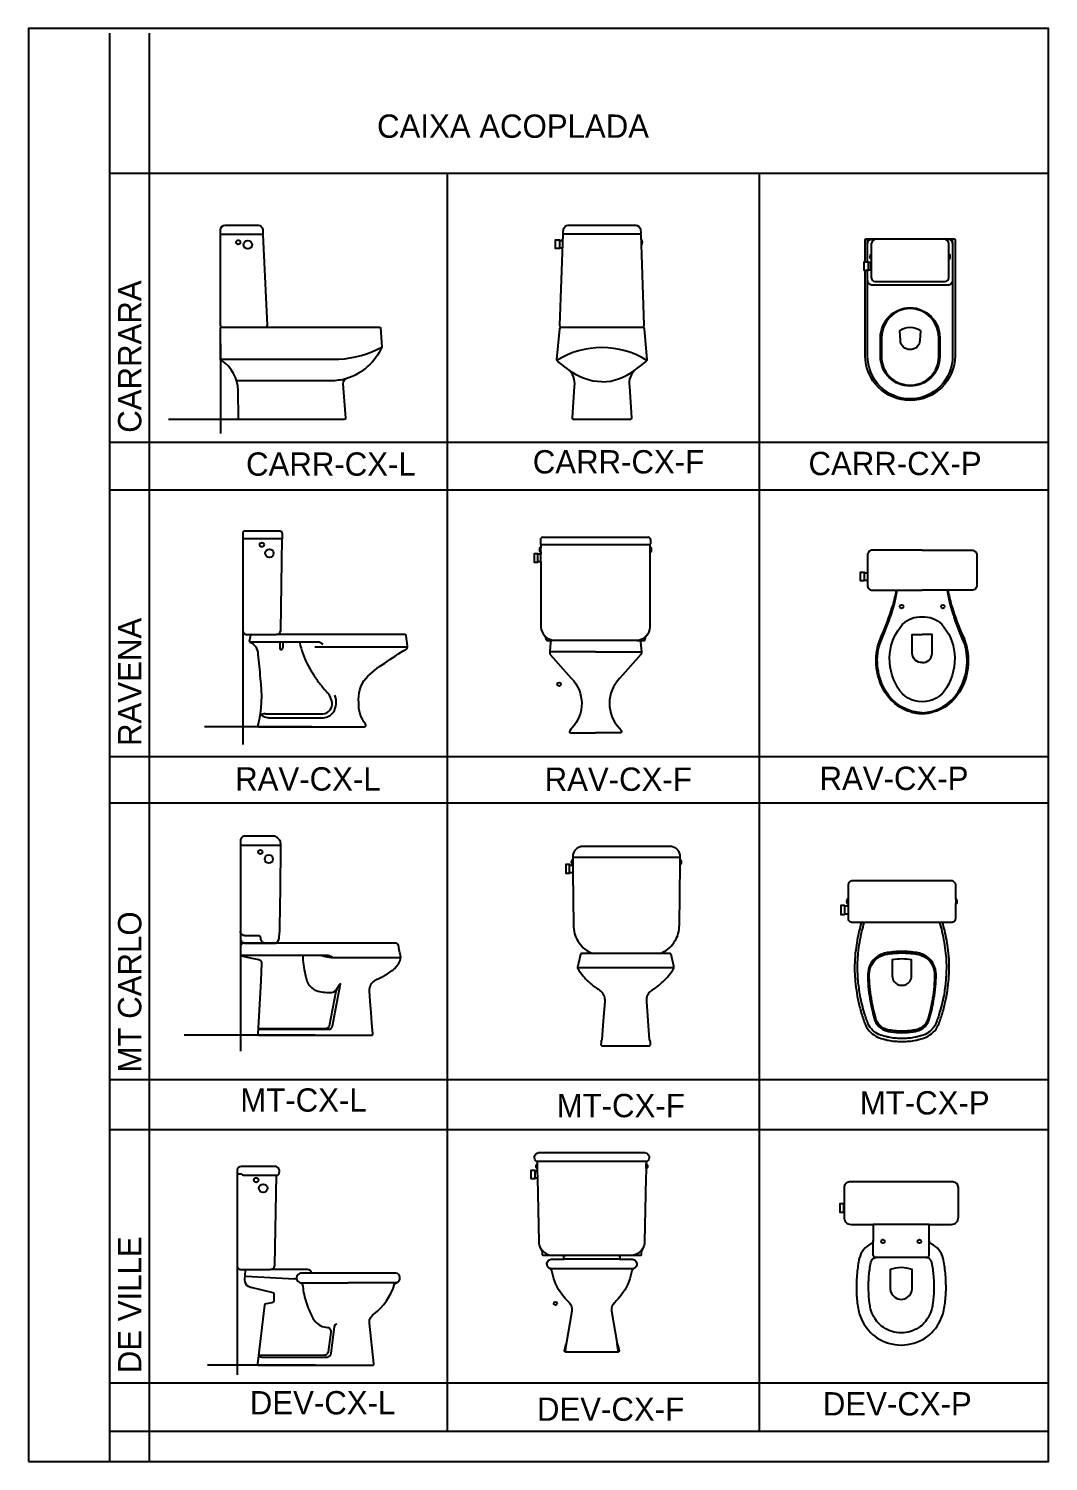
# Model space of a CAD drawing. Extents: x -874 to -854.4, y 505.8 to 511.8.
# Drawn here: x -863.13 to -858.93, y 505.88 to 511.78 of the extents above; entities that cross this region are included whole.
import ezdxf

# ---------------------------------------------------------------- set-up
doc = ezdxf.new("R2010")
doc.units = 0
doc.header["$LTSCALE"] = 50
doc.header["$MEASUREMENT"] = 0
doc.linetypes.add('HIDDEN', pattern=[0.375, 0.25, -0.125])
doc.layers.get('0').update_dxf_attribs({"linetype": 'CONTINUOUS'})
for name, color, linetype in [('A-PECAS', 2, 'CONTINUOUS'), ('ESC1-50', 1, 'CONTINUOUS'), ('FOLHA', 3, 'CONTINUOUS')]:
    doc.layers.add(name, color=color, linetype=linetype)

# ---------------------------------------------------------------- blocks, each defined once
blk = doc.blocks.new('CP-313-S')
at = {"layer": 'A-PECAS'}
for points in [[(-0.2355, -0.137), (-0.2355, -0.16, 0.415363), (-0.2075, -0.19), (-0.115, -0.19), (-0.115, -0.2565, -0.230445), (-0.124, -0.27, 0.23338), (-0.1725, -0.33, 0.01224), (-0.178, -0.36, 0.012146), (-0.182, -0.39, 0.027041), (-0.1845, -0.46, 0.02486), (-0.18, -0.52, 0.024258), (-0.1745, -0.55, 0.054364), (-0.159, -0.59, 0.124881), (-0.1, -0.6565, 0.148509), (0, -0.6865, 0.148509), (0.1, -0.6565, 0.124881), (0.159, -0.59, 0.054364), (0.1745, -0.55, 0.024258), (0.18, -0.52, 0.02486), (0.1845, -0.46, 0.027041), (0.182, -0.39, 0.012146), (0.178, -0.36, 0.01224), (0.1725, -0.33, 0.23338), (0.124, -0.27, -0.230445), (0.115, -0.2565), (0.115, -0.19), (0.2075, -0.19, 0.415363), (0.2355, -0.16), (0.2355, -0.0378, 0.416486), (0.2123, -0.015), (0, -0.015), (-0.2123, -0.015, 0.416486), (-0.2355, -0.0378), (-0.2355, -0.107), (-0.237, -0.107), (-0.237, -0.105), (-0.253, -0.105), (-0.253, -0.14), (-0.237, -0.14), (-0.237, -0.137)], [(0.026, -0.49, 0.226513), (0.0455, -0.455), (0.0455, -0.376, 0.186813), (-0.0455, -0.376), (-0.0455, -0.455, 0.226513), (-0.026, -0.49, 0.326923)]]:
    blk.add_lwpolyline(points, format="xyb", close=True, dxfattribs=at)
blk.add_lwpolyline([(0.1026, -0.3255, -0.294455), (0.123, -0.34, -0.039934), (0.1286, -0.3678, -0.011944), (0.1322, -0.3949, -0.026776), (0.1345, -0.4589, -0.024689), (0.1304, -0.5136, -0.023307), (0.126, -0.5378, -0.058725), (0.113, -0.5699, -0.118027), (0.0721, -0.615, -0.148338), (0, -0.6365, -0.148338), (-0.0721, -0.615, -0.118027), (-0.113, -0.5699, -0.058725), (-0.126, -0.5378, -0.023307), (-0.1304, -0.5136, -0.024689), (-0.1345, -0.4589, -0.026776), (-0.1322, -0.3949, -0.011944), (-0.1286, -0.3678, -0.039934), (-0.123, -0.34, -0.294455), (-0.1026, -0.3255)], format="xyb", dxfattribs=at)
blk.add_lwpolyline([(0.1054, -0.3254), (0.1035, -0.3255), (0, -0.3255), (-0.1035, -0.3255), (-0.1054, -0.3254)], dxfattribs=at)
at = {"layer": 'ESC1-50', "linetype": 'HIDDEN'}
for p, q in [((0, -0.19), (-0.115, -0.19)), ((0.115, -0.19), (0, -0.19))]:
    blk.add_line(p, q, dxfattribs=at)
at = {"layer": 'ESC1-50'}
for points in [[(-0.237, -0.137), (-0.237, -0.107)], [(-0.115, -0.318), (-0.115, -0.2565)], [(0.115, -0.318), (0.115, -0.2565)]]:
    blk.add_lwpolyline(points, dxfattribs=at)
blk.add_lwpolyline([(-0.2355, -0.107), (-0.2355, -0.137, 0.415363)], format="xyb", dxfattribs=at)
for centre in [(-0.075, -0.26), (0.075, -0.26)]:
    blk.add_circle(centre, 0.0075, dxfattribs=at)
for centre, start, end in [((-0.1066, -0.3171), 186.19103, 278.25366), ((0.1066, -0.3171), 261.74634, 353.80897)]:
    blk.add_arc(centre, 0.00842, start, end, dxfattribs=at)
blk = doc.blocks.new('CP-313-F')
at = {"layer": 'A-PECAS'}
blk.add_lwpolyline([(0.2037, 0.411), (0.2031, 0.4079, 0.07195), (0.2028, 0.4018), (0.2027, 0.3999, -0.060231), (0.2025, 0.3992, -0.299939), (0.1993, 0.3975), (0.164, 0.3975), (0.1095, 0.3975, -0.395127), (0.115, 0.392), (0.115, 0.382), (0.168, 0.382, -0.747949), (0.173, 0.3435, 0.210124), (0.1645, 0.334, -0.044507), (0.1525, 0.29, -0.104017), (0.1, 0.2105, 0.077767), (0.084, 0.19, 0.164911), (0.081, 0.17), (0.1042, 0.034, -0.239414), (0.1075, 0.03), (0.112, 0.005, -0.413755), (0.1079, 0), (0.1041, 0), (0, 0), (-0.1041, 0), (-0.1079, 0, -0.413755), (-0.112, 0.005), (-0.1075, 0.03, -0.239414), (-0.1042, 0.034), (-0.081, 0.17, 0.164911), (-0.084, 0.19, 0.077767), (-0.1, 0.2105, -0.104017), (-0.1525, 0.29, -0.044507), (-0.1645, 0.334, 0.210124), (-0.173, 0.3435, -0.747949), (-0.168, 0.382), (-0.115, 0.382), (-0.115, 0.392, -0.395127), (-0.1095, 0.3975), (-0.164, 0.3975), (-0.1993, 0.3975, -0.299939), (-0.2025, 0.3992, -0.060231), (-0.2027, 0.3999), (-0.2028, 0.4018, 0.07195), (-0.2031, 0.4079), (-0.2037, 0.411, 0.048147), (-0.205, 0.4154), (-0.2059, 0.4184, 0.047182), (-0.2081, 0.4238), (-0.2084, 0.4244, -0.000107), (-0.2084, 0.4244, -0.00761), (-0.2095, 0.426, -0.134719), (-0.2175, 0.4545), (-0.2226, 0.7155), (-0.2355, 0.7155), (-0.2355, 0.7135), (-0.2505, 0.7135), (-0.2505, 0.7485), (-0.2355, 0.7485), (-0.2355, 0.7465), (-0.2233, 0.7465), (-0.2234, 0.756), (-0.2265, 0.756, -0.31342), (-0.2269, 0.774), (-0.2238, 0.774), (-0.224, 0.7845), (-0.2272, 0.7845, -0.194647), (-0.2285, 0.7849, -0.613323), (-0.2205, 0.8209, -0.06591), (-0.2195, 0.821), (0, 0.821), (0.2195, 0.821, -0.06591), (0.2205, 0.8209, -0.613323), (0.2285, 0.7849, -0.194647), (0.2272, 0.7845), (0.224, 0.7845), (0.2238, 0.774), (0.2269, 0.774, -0.31342), (0.2265, 0.756), (0.2234, 0.756), (0.2233, 0.7465), (0.2226, 0.7155), (0.2175, 0.4545, -0.134719), (0.2095, 0.426, -0.00761), (0.2084, 0.4244, -0.000107), (0.2084, 0.4244), (0.2081, 0.4238, 0.047182), (0.2059, 0.4184), (0.205, 0.4154, 0.048147)], format="xyb", close=True, dxfattribs=at)
at = {"layer": 'ESC1-50'}
for points in [[(-0.2269, 0.774), (-0.2265, 0.756)], [(0.224, 0.7845), (0, 0.7845), (-0.224, 0.7845)], [(-0.2234, 0.756), (-0.2238, 0.774)], [(0.2234, 0.756), (0.2238, 0.774)], [(0.2269, 0.774), (0.2265, 0.756)], [(-0.2355, 0.7465), (-0.2355, 0.7155)], [(-0.2226, 0.7155), (-0.2233, 0.7465)], [(0.115, 0.382), (0, 0.382), (-0.115, 0.382)], [(0.1095, 0.3975), (0, 0.3975), (-0.1095, 0.3975)]]:
    blk.add_lwpolyline(points, dxfattribs=at)
for points in [[(-0.2084, 0.4244, 0.215096), (-0.164, 0.3975, 0.215209)], [(0.2084, 0.4244, -0.215096), (0.164, 0.3975, -0.215209)], [(0.173, 0.3435, -0.046184), (0.1695, 0.3423, -0.036402), (0.166, 0.342), (0, 0.342), (-0.166, 0.342, -0.036402), (-0.1695, 0.3423, -0.046184), (-0.173, 0.3435)], [(-0.1041, 0, -0.464613), (-0.109, 0.0058), (-0.1042, 0.034, 0.164911)], [(0.1041, 0, 0.464613), (0.109, 0.0058), (0.1042, 0.034, -0.164911)]]:
    blk.add_lwpolyline(points, format="xyb", dxfattribs=at)
blk.add_circle((-0.15, 0.2), 0.007, dxfattribs=at)
blk = doc.blocks.new('CP-818-S')
at = {"layer": 'A-PECAS'}
for points in [[(0, -0.185), (0.205, -0.185, 0.059373), (0.2098, -0.1845, 0.333509), (0.222, -0.169), (0.222, -0.1505), (0.222, -0.1195), (0.222, -0.109), (0.2248, -0.109, 0.252251), (0.2251, -0.1089, 0.160103), (0.228, -0.1, 0.160103), (0.2251, -0.0911, 0.252251), (0.2248, -0.091), (0.222, -0.091), (0.222, -0.032, 0.327853), (0.2069, -0.0153, 0.087637), (0.2038, -0.015), (0, -0.015), (-0.2038, -0.015, 0.087637), (-0.2069, -0.0153, 0.327853), (-0.222, -0.032), (-0.222, -0.091), (-0.2248, -0.091, 0.252251), (-0.2251, -0.0911, 0.160103), (-0.228, -0.1, 0.160103), (-0.2251, -0.1089, 0.252251), (-0.2248, -0.109), (-0.222, -0.109), (-0.222, -0.1195), (-0.236, -0.1195), (-0.236, -0.117), (-0.252, -0.117), (-0.252, -0.135), (-0.252, -0.153), (-0.236, -0.153), (-0.236, -0.1505), (-0.222, -0.1505), (-0.222, -0.169, 0.333509), (-0.2098, -0.1845, 0.059373), (-0.205, -0.185)], [(0, -0.312, -0.041434), (0.06, -0.3165, -0.129651), (0.1, -0.3325, -0.234583), (0.1345, -0.4, -0.044678), (0.126, -0.5, -0.031614), (0.108, -0.58, -0.152477), (0.091, -0.61, -0.148725), (0.0575, -0.6284, -0.031624), (0.0444, -0.6305, -0.035113), (0, -0.6345, -0.035113), (-0.0444, -0.6305, -0.031624), (-0.0575, -0.6284, -0.148725), (-0.091, -0.61, -0.152477), (-0.108, -0.58, -0.031614), (-0.126, -0.5, -0.044678), (-0.1345, -0.4, -0.234583), (-0.1, -0.3325, -0.129651), (-0.06, -0.3165, -0.041434)], [(-0.04, -0.406, 0.164444), (-0.032, -0.43, 0.245936), (0, -0.445, 0.245936), (0.032, -0.43, 0.164444), (0.04, -0.406), (0.04, -0.341, 0.108885), (-0.04, -0.341)]]:
    blk.add_lwpolyline(points, format="xyb", close=True, dxfattribs=at)
blk.add_lwpolyline([(-0.167, -0.185, -0.003882), (-0.1765, -0.22, 0.024258), (-0.1905, -0.3, 0.02486), (-0.1945, -0.35, 0.033324), (-0.194, -0.4, 0.02486), (-0.191, -0.44, 0.012268), (-0.184, -0.49, 0.015806), (-0.1725, -0.54, 0.026699), (-0.157, -0.59, 0.021919), (-0.1495, -0.61, 0.174675), (-0.1, -0.6585, 0.045452), (-0.07, -0.668, 0.022856), (-0.0571, -0.6712, 0.041289), (-0.0304, -0.6752, 0.052091), (-0.0228, -0.6756, 0.04333), (0, -0.676, 0.04333), (0.0228, -0.6756, 0.052091), (0.0304, -0.6752, 0.041289), (0.0571, -0.6712, 0.022856), (0.07, -0.668, 0.045452), (0.1, -0.6585, 0.174675), (0.1495, -0.61, 0.021919), (0.157, -0.59, 0.026699), (0.1725, -0.54, 0.015806), (0.184, -0.49, 0.012268), (0.191, -0.44, 0.02486), (0.194, -0.4, 0.033324), (0.1945, -0.35, 0.02486), (0.1905, -0.3, 0.024258), (0.1765, -0.22, -0.003882), (0.167, -0.185)], format="xyb", dxfattribs=at)
at = {"layer": 'ESC1-50'}
for points in [[(-0.2245, -0.108), (-0.2245, -0.1), (-0.2245, -0.092)], [(-0.222, -0.091), (-0.222, -0.109)], [(0.222, -0.091), (0.222, -0.109)], [(0.2245, -0.108), (0.2245, -0.1), (0.2245, -0.092)], [(-0.236, -0.1195), (-0.236, -0.135), (-0.236, -0.1505)], [(-0.222, -0.1195), (-0.222, -0.1505)]]:
    blk.add_lwpolyline(points, dxfattribs=at)
blk.add_lwpolyline([(0.1554, -0.1881, 0.003849), (0.1649, -0.2229, -0.027799), (0.18, -0.3134, -0.018883), (0.1825, -0.3505, -0.033646), (0.182, -0.3994, -0.016781), (0.1805, -0.4256, -0.015438), (0.1722, -0.4879, -0.023716), (0.154, -0.5615, -0.013571), (0.1457, -0.5861, -0.02186), (0.1386, -0.605, -0.173345), (0.0952, -0.6475, -0.045814), (0.067, -0.6564, -0.024058), (0.0546, -0.6594, -0.042614), (0.029, -0.6632, -0.066108), (0.0226, -0.6635, -0.047154), (0, -0.664, -0.047154), (-0.0226, -0.6635, -0.066108), (-0.029, -0.6632, -0.042614), (-0.0546, -0.6594, -0.024058), (-0.067, -0.6564, -0.045814), (-0.0952, -0.6475, -0.173345), (-0.1386, -0.605, -0.02186), (-0.1457, -0.5861, -0.013571), (-0.154, -0.5615, -0.023716), (-0.1722, -0.4879, -0.015438), (-0.1805, -0.4256, -0.016781), (-0.182, -0.3994, -0.033646), (-0.1825, -0.3505, -0.018883), (-0.18, -0.3134, -0.027799), (-0.1649, -0.2229, 0.003849), (-0.1554, -0.1881)], format="xyb", dxfattribs=at)
blk.add_lwpolyline([(0, -0.306, 0.041331), (-0.0608, -0.3106, 0.129345), (-0.1036, -0.3277, 0.234638), (-0.1405, -0.4, 0.044666), (-0.1319, -0.501, 0.031515), (-0.1138, -0.5815, 0.151063), (-0.0952, -0.6143, 0.148094), (-0.0588, -0.6342, 0.031073), (-0.0451, -0.6364, 0.035055), (0, -0.6405, 0.035055), (0.0451, -0.6364, 0.031073), (0.0588, -0.6342, 0.148094), (0.0952, -0.6143, 0.151063), (0.1138, -0.5815, 0.031515), (0.1319, -0.501, 0.044666), (0.1405, -0.4, 0.234638), (0.1036, -0.3277, 0.129345), (0.0608, -0.3106, 0.041331)], format="xyb", close=True, dxfattribs=at)
blk = doc.blocks.new('CP-818-F')
at = {"layer": 'A-PECAS'}
blk.add_lwpolyline([(0.1373, 0.38, 0.065714), (0.148, 0.3835, 0.149646), (0.2, 0.4315, 0.146949), (0.218, 0.4965), (0.2207, 0.7475), (0.2237, 0.7475, 0.12274), (0.2244, 0.7478, 0.126576), (0.2255, 0.749, 0.09902), (0.227, 0.756, 0.09902), (0.2255, 0.763, 0.126576), (0.2244, 0.7642, 0.12274), (0.2237, 0.7645), (0.2209, 0.7645), (0.221, 0.7755, 0.354767), (0.1899, 0.8194, 0.024593), (0.1885, 0.8197, 0.05216), (0.1844, 0.82), (0, 0.82), (-0.1844, 0.82, 0.05216), (-0.1885, 0.8197, 0.024593), (-0.1899, 0.8194, 0.354767), (-0.221, 0.7755), (-0.2209, 0.7645), (-0.2237, 0.7645, 0.12274), (-0.2244, 0.7642, 0.126576), (-0.2255, 0.763, 0.09902), (-0.227, 0.756, 0.09902), (-0.2255, 0.749, 0.126576), (-0.2244, 0.7478, 0.12274), (-0.2237, 0.7475), (-0.2207, 0.7475), (-0.2206, 0.7428), (-0.235, 0.7428), (-0.235, 0.746), (-0.25, 0.746), (-0.25, 0.728), (-0.25, 0.71), (-0.235, 0.71), (-0.235, 0.7132), (-0.2203, 0.7132), (-0.218, 0.4965, 0.146949), (-0.2, 0.4315, 0.149646), (-0.148, 0.3835, 0.065714), (-0.1373, 0.38)], format="xyb", dxfattribs=at)
blk.add_lwpolyline([(-0.0057, 0.38), (-0.0933, 0.38), (-0.1809, 0.38, 0.171373), (-0.1872, 0.3778, 0.171373), (-0.1907, 0.3721), (-0.1912, 0.37), (-0.2005, 0.327, 0.02834), (-0.2013, 0.3214, 0.115364), (-0.2012, 0.32, 0.025978), (-0.2008, 0.3192, 0.008904), (-0.1997, 0.317, 0.004971), (-0.1963, 0.3109, 0.031099), (-0.1957, 0.31), (-0.1882, 0.3), (-0.1807, 0.29, 0.022332), (-0.1743, 0.2823, 0.013172), (-0.1627, 0.27, 0.006071), (-0.1579, 0.2654, 0.00511), (-0.1522, 0.26, 0.01399), (-0.1399, 0.2494, 0.014668), (-0.1277, 0.24, 0.021156), (-0.1194, 0.2345, -0.026019), (-0.1127, 0.23, -0.007338), (-0.1088, 0.227, -0.008969), (-0.1057, 0.2244, -0.015888), (-0.1037, 0.2226, -0.011634), (-0.1012, 0.22, -0.043458), (-0.0986, 0.2167, -0.023249), (-0.0947, 0.21, -0.025728), (-0.0917, 0.2037, -0.046332), (-0.0907, 0.2, -0.021441), (-0.0899, 0.1953, -0.019336), (-0.0896, 0.19, -0.004932), (-0.0894, 0.1835, -0.021512), (-0.0895, 0.182), (-0.0953, 0.1029), (-0.1011, 0.0239, -0.088821), (-0.1011, 0.0237, -0.017063), (-0.1014, 0.0232, -0.147973), (-0.1024, 0.0222, 0.152698), (-0.1033, 0.0213, 0.018265), (-0.1036, 0.0207, 0.078972), (-0.1036, 0.0206), (-0.1043, 0.0131), (-0.105, 0.0056, 0.206237), (-0.1037, 0.0016, 0.214874), (-0.1, 0), (-0.0514, 0), (-0.0028, 0), (0.0458, 0), (0.0943, 0, 0.214874), (0.098, 0.0016, 0.206237), (0.0993, 0.0056), (0.0986, 0.0131), (0.098, 0.0206, 0.078972), (0.0979, 0.0207, 0.018265), (0.0977, 0.0213, 0.152698), (0.0967, 0.0222, -0.147973), (0.0957, 0.0232, -0.017063), (0.0955, 0.0237, -0.088821), (0.0955, 0.0239), (0.0896, 0.1029), (0.0838, 0.182, -0.021512), (0.0838, 0.1835, -0.004932), (0.0839, 0.19, -0.019336), (0.0843, 0.1953, -0.021441), (0.085, 0.2, -0.046332), (0.0861, 0.2037, -0.025728), (0.089, 0.21, -0.023249), (0.0929, 0.2167, -0.043458), (0.0955, 0.22, -0.011634), (0.098, 0.2226, -0.015888), (0.1, 0.2244, -0.008969), (0.1031, 0.227, -0.007338), (0.107, 0.23, -0.026019), (0.1137, 0.2345, 0.021156), (0.122, 0.24, 0.014668), (0.1342, 0.2494, 0.01399), (0.1465, 0.26, 0.00511), (0.1523, 0.2654, 0.006071), (0.157, 0.27, 0.013172), (0.1687, 0.2823, 0.022332), (0.175, 0.29), (0.1825, 0.3), (0.19, 0.31, 0.031099), (0.1906, 0.3109, 0.004971), (0.194, 0.317, 0.008904), (0.1952, 0.3192, 0.025978), (0.1955, 0.32, 0.115364), (0.1957, 0.3214, 0.02834), (0.1948, 0.327), (0.1855, 0.37), (0.185, 0.3721, 0.171373), (0.1815, 0.3778, 0.171373), (0.1753, 0.38), (0.0876, 0.38), (0, 0.38)], format="xyb", close=True, dxfattribs=at)
at = {"layer": 'ESC1-50'}
for points in [[(0.221, 0.7755), (0, 0.7755), (-0.221, 0.7755)], [(-0.235, 0.7132), (-0.235, 0.728), (-0.235, 0.7428)], [(-0.223, 0.748), (-0.223, 0.7633)], [(0.2207, 0.7475), (0.2209, 0.7645)], [(0.223, 0.748), (0.223, 0.7633)], [(0.1947, 0.3214), (-0.2003, 0.3214)]]:
    blk.add_lwpolyline(points, dxfattribs=at)
for points in [[(-0.2209, 0.7645), (-0.2207, 0.7475, 0.146949)], [(-0.2206, 0.7428), (-0.2203, 0.7132, 0.146949)]]:
    blk.add_lwpolyline(points, format="xyb", dxfattribs=at)
blk = doc.blocks.new('CP-818-D')
blk.add_arc((0.1437, 0.4063), 0.031, 301.80864, 357.53609)
at = {"layer": 'A-PECAS'}
for points in [[(0.1746, 0.405, 0.01696), (0.1772, 0.4552, 0.002618), (0.181, 0.781, 0.000001), (0.181, 0.7823, 0.01126), (0.181, 0.7823, 0.00842), (0.181, 0.7823, 0.000045), (0.1809, 0.7835, 0.002023), (0.1804, 0.7898, 0.002456), (0.18, 0.795, 0.093603), (0.179, 0.7985, 0.044244), (0.175, 0.805, 0.036238), (0.17, 0.8108, 0.042651), (0.165, 0.815, 0.018621), (0.1618, 0.8171, 0.035465), (0.16, 0.818, 0.050348), (0.1551, 0.8195, 0.049389), (0.15, 0.82), (0.1176, 0.82), (0.0915, 0.82), (0.0578, 0.82), (0.033, 0.82, 0.198912), (0.0203, 0.8147, 0.198912), (0.015, 0.802), (0.015, 0.7438), (0.015, 0.398, 0.198912), (0.0203, 0.3853, 0.198912), (0.033, 0.38), (0.1022, 0.38), (0.16, 0.38, 0.266418), (0.1682, 0.3847, 0.111589)], [(0.019, 0.3267), (0.0545, 0.3191), (0.09, 0.3115, -0.027899), (0.0918, 0.311, -0.018264), (0.0945, 0.31, -0.10894), (0.0974, 0.3079, -0.082013), (0.1, 0.304, -0.013965), (0.1011, 0.3013, -0.028909), (0.1015, 0.3, -0.011443), (0.102, 0.2979, -0.062864), (0.102, 0.2975), (0.0981, 0.2244), (0.0941, 0.1514), (0.0902, 0.0783), (0.0863, 0.0053, 0.205904), (0.0876, 0.0016, 0.205904), (0.0913, 0), (0.2071, 0), (0.3229, 0), (0.4388, 0), (0.5546, 0, 0.208853), (0.5583, 0.0016, 0.208853), (0.5596, 0.0054), (0.5562, 0.0498), (0.5528, 0.0942), (0.5494, 0.1386), (0.546, 0.183, -0.036932), (0.546, 0.1853, -0.018479), (0.5465, 0.19, -0.024946), (0.5472, 0.1933, -0.012299), (0.549, 0.2, -0.021587), (0.5509, 0.2054, -0.024048), (0.553, 0.21, -0.049556), (0.5563, 0.215, -0.042979), (0.561, 0.22, -0.015801), (0.5661, 0.2243, -0.022353), (0.57, 0.227, -0.007807), (0.5738, 0.2293, -0.02443), (0.575, 0.23, -0.030091), (0.5774, 0.231, 0.028107), (0.58, 0.232, 0.013367), (0.5846, 0.2343, -0.0114), (0.59, 0.237, -0.012062), (0.5959, 0.2396, 0.017321), (0.6, 0.2415, 0.009788), (0.6034, 0.2433, 0.004949), (0.61, 0.247, 0.004446), (0.618, 0.2517, 0.017578), (0.62, 0.253), (0.63, 0.26), (0.64, 0.267, 0.023446), (0.6438, 0.2699, 0.013276), (0.65, 0.2755, 0.018849), (0.6559, 0.2815, 0.024918), (0.66, 0.2865, 0.004479), (0.6614, 0.2884, 0.005376), (0.6625, 0.29, 0.014583), (0.6647, 0.2934, 0.007746), (0.6685, 0.3, 0.021648), (0.6711, 0.3051, 0.023308), (0.673, 0.31, 0.077991), (0.6739, 0.315, -0.088628), (0.6747, 0.3194, -0.022265), (0.6749, 0.3198, 0.061634), (0.675, 0.32, 0.067517), (0.675, 0.3204, 0.027266), (0.6749, 0.3214, 0.010095), (0.6742, 0.3254, -0.002071), (0.6703, 0.3447, -0.003933), (0.6676, 0.3589, 0.005295), (0.6655, 0.3694, 0.171286), (0.661, 0.377, 0.174415), (0.6528, 0.38), (0.4971, 0.38), (0.3414, 0.38), (0.1857, 0.38), (0.03, 0.38, 0.198912), (0.0194, 0.3756, 0.198912), (0.015, 0.365), (0.015, 0.3483), (0.015, 0.3315, 0.171736), (0.0161, 0.3284, 0.171736)]]:
    blk.add_lwpolyline(points, format="xyb", close=True, dxfattribs=at)
for centre, radius in [((0.0965, 0.755), 0.0085), ((0.1315, 0.7255), 0.017)]:
    blk.add_circle(centre, radius, dxfattribs=at)
at = {"layer": 'ESC1-50'}
blk.add_lwpolyline([(0.181, 0.781), (0.015, 0.781)], dxfattribs=at)
for points in [[(0.1173, 0.38, -0.302776), (0.1, 0.39), (0.097, 0.4052, 0.357511), (0.0911, 0.41), (0.033, 0.41, -0.414214), (0.015, 0.428)], [(0.015, 0.333, 0.414214), (0.018, 0.33), (0.1925, 0.33), (0.37, 0.33, -0.03724), (0.3757, 0.3296, -0.04744), (0.38, 0.3285, -0.02109), (0.3825, 0.3275, -0.0067), (0.39, 0.324, -0.039078), (0.3957, 0.3207, 0.137913), (0.3975, 0.32, 0.009581)], [(0.27, 0.33), (0.271, 0.32), (0.272, 0.31), (0.273, 0.3), (0.276, 0.28), (0.2775, 0.27), (0.2795, 0.26), (0.2815, 0.25), (0.284, 0.24), (0.2865, 0.23, 0.022928), (0.29, 0.22, 0.025878), (0.2955, 0.21, 0.012643), (0.3, 0.204, 0.011611), (0.304, 0.2, 0.018528), (0.316, 0.19, 0.037881), (0.33, 0.183, 0.014486), (0.34, 0.18, 0.023129), (0.37, 0.1765, 0.002636), (0.38, 0.176, 0.020252), (0.39, 0.1765, 0.057764), (0.4, 0.18, 0.081422), (0.41, 0.189), (0.4128, 0.1943)], [(0.345, 0.33, -0.006887), (0.35, 0.329, -0.004583), (0.36, 0.3261, 0.003714), (0.3699, 0.3237, 0.008359), (0.3802, 0.3217, 0.009108), (0.39, 0.3205, 0.013927), (0.3975, 0.32, 0.009581), (0.3984, 0.32, 0.004842), (0.4, 0.32), (0.4688, 0.32), (0.5375, 0.32), (0.674, 0.32)]]:
    blk.add_lwpolyline(points, format="xyb", dxfattribs=at)
blk.add_lwpolyline([(0.368, 0.027), (0.2864, 0.027), (0.2309, 0.027), (0.1677, 0.027), (0.0938, 0.027, 0.414214), (0.093, 0.0262, 0.414214), (0.0938, 0.0255), (0.1559, 0.0255), (0.2511, 0.0255), (0.3287, 0.0255), (0.38, 0.0255, 0.106109), (0.3862, 0.0268, 0.135036), (0.39, 0.03, 0.051584), (0.3921, 0.0338, 0.054221), (0.3933, 0.0377), (0.4016, 0.0813), (0.4099, 0.1249), (0.4182, 0.1684), (0.4265, 0.212, 0.696599), (0.4264, 0.2121, 0.024162), (0.424, 0.21, 0.031182), (0.4197, 0.2052, 0.031414), (0.416, 0.2, 0.021373), (0.4128, 0.1943, 0.030117), (0.411, 0.19, 0.01294), (0.4089, 0.1835, 0.024198), (0.408, 0.18), (0.401, 0.1445), (0.394, 0.109), (0.387, 0.0735), (0.38, 0.038, -0.09123), (0.3783, 0.0338, -0.080495), (0.375, 0.03, -0.071626), (0.3711, 0.0276, -0.10157)], format="xyb", close=True, dxfattribs=at)
blk = doc.blocks.new('CP-919-S')
at = {"layer": 'A-PECAS'}
for points in [[(0, -0.0222), (-0.205, -0.0222, 0.414214), (-0.225, -0.0422), (-0.225, -0.1672, 0.414214), (-0.205, -0.1872), (0, -0.1872)], [(0, -0.0222), (0.205, -0.0222, -0.414214), (0.225, -0.0422), (0.225, -0.1672, -0.414214), (0.205, -0.1872), (0, -0.1872)], [(0.106, -0.1872, 0.023796), (0.12, -0.2472, 0.018927), (0.1588, -0.3572, -0.257438), (0.159, -0.5972, -0.262599), (0, -0.6972, -0.262599), (-0.159, -0.5972, -0.257438), (-0.1588, -0.3572, 0.018927), (-0.12, -0.2472, 0.023796), (-0.106, -0.1872)], [(0, -0.4852, -0.416941), (-0.041, -0.4472), (-0.041, -0.3692), (0.0002, -0.3692)], [(0, -0.4852, 0.416941), (0.041, -0.4472), (0.041, -0.3692), (-0.0002, -0.3692)]]:
    blk.add_lwpolyline(points, format="xyb", dxfattribs=at)
for points in [[(-0.2385, -0.1482), (-0.2535, -0.1482), (-0.2535, -0.1302), (-0.2535, -0.1122), (-0.2385, -0.1122), (-0.2385, -0.1152), (-0.225, -0.1152)], [(-0.2385, -0.1152), (-0.2385, -0.1452)], [(-0.2385, -0.1482), (-0.2385, -0.1452)], [(-0.2385, -0.1452), (-0.225, -0.1452)]]:
    blk.add_lwpolyline(points, dxfattribs=at)
at = {"layer": 'ESC1-50'}
for points in [[(0.0002, -0.6922, -0.245706), (-0.1487, -0.605, -0.211829), (-0.1751, -0.4093, 0.019478), (-0.1312, -0.2972, 0.023819)], [(-0.0002, -0.6922, 0.245706), (0.1487, -0.605, 0.211829), (0.1751, -0.4093, -0.019478), (0.1312, -0.2972, -0.023819)], [(-0.044, -0.6922, 0.000321), (-0.0438, -0.6922, 0.211829)]]:
    blk.add_lwpolyline(points, format="xyb", dxfattribs=at)
blk.add_lwpolyline([(0, -0.2962, -0.20562), (0.0805, -0.3272, -0.160662), (0.133, -0.4472, -0.164706), (0.1, -0.5891, -0.27871), (0, -0.6462, -0.27871), (-0.1, -0.5891, -0.164706), (-0.133, -0.4472, -0.160662), (-0.0805, -0.3272, -0.20562)], format="xyb", close=True, dxfattribs=at)
for centre in [(-0.085, -0.2542), (0.085, -0.2542)]:
    blk.add_circle(centre, 0.0075, dxfattribs=at)
for centre, start, end in [((-0.6856, -0.0964), 340.09442, 351.14508), ((0.6856, -0.0964), 188.85492, 199.90558)]:
    blk.add_arc(centre, 0.5897, start, end, dxfattribs=at)
blk = doc.blocks.new('CP-919-F')
at = {"layer": 'A-PECAS'}
for points in [[(-0.217, 0.805, 0.414214), (-0.227, 0.795), (-0.227, 0.778, 0.317837), (-0.225, 0.7752), (-0.225, 0.763), (-0.228, 0.763, 0.333333), (-0.228, 0.745), (-0.225, 0.745), (-0.225, 0.735), (-0.238, 0.735), (-0.238, 0.7375), (-0.253, 0.7375), (-0.253, 0.7025), (-0.238, 0.7025), (-0.238, 0.705), (-0.225, 0.705), (-0.225, 0.435, 0.162278), (-0.21, 0.4, -0.109475), (-0.2033, 0.3826, 0.371384), (-0.2003, 0.38), (-0.1786, 0.38)], [(0.1786, 0.38), (0.2003, 0.38, 0.371384), (0.2033, 0.3826, -0.109475), (0.21, 0.4, 0.162278), (0.225, 0.435), (0.225, 0.705), (0.225, 0.735), (0.225, 0.745), (0.228, 0.745, 0.333333), (0.228, 0.763), (0.225, 0.763), (0.225, 0.7752, 0.317837), (0.227, 0.778), (0.227, 0.795, 0.414214), (0.217, 0.805)], [(-0.17, 0.38), (-0.1786, 0.38, 0.389559), (-0.1855, 0.3736), (-0.189, 0.333, 0.153597), (-0.187, 0.323), (-0.1, 0.225, -0.406195), (-0.0981, 0.0189, 0.035601), (-0.1018, 0.0145), (-0.1065, 0.0079, 0.610029), (-0.1024, 0), (-0.1016, 0), (0, 0)], [(0.17, 0.38), (0.1786, 0.38, -0.389559), (0.1855, 0.3736), (0.189, 0.333, -0.153597), (0.187, 0.323), (0.1, 0.225, 0.406195), (0.0981, 0.0189, -0.035601), (0.1018, 0.0145), (0.1065, 0.0079, -0.610029), (0.1024, 0), (0.1016, 0), (0, 0)]]:
    blk.add_lwpolyline(points, format="xyb", dxfattribs=at)
blk.add_lwpolyline([(-0.217, 0.805), (0, 0.805), (0.217, 0.805)], dxfattribs=at)
at = {"layer": 'ESC1-50'}
for points in [[(-0.225, 0.7752, 0.085165), (-0.224, 0.775), (0, 0.775), (0.224, 0.775, 0.085165), (0.225, 0.7752)], [(0.21, 0.4, -0.192582), (0.17, 0.38), (0, 0.38), (-0.17, 0.38, -0.192582), (-0.21, 0.4)]]:
    blk.add_lwpolyline(points, format="xyb", dxfattribs=at)
for points in [[(-0.238, 0.705), (-0.238, 0.735)], [(-0.228, 0.745), (-0.228, 0.763)], [(-0.225, 0.745), (-0.225, 0.763)], [(-0.225, 0.705), (-0.225, 0.735)], [(0.225, 0.745), (0.225, 0.763)], [(0.228, 0.745), (0.228, 0.763)], [(0, 0.333), (-0.189, 0.333)], [(0, 0.333), (0.189, 0.333)]]:
    blk.add_lwpolyline(points, dxfattribs=at)
blk.add_circle((-0.15, 0.2), 0.0075, dxfattribs=at)
blk = doc.blocks.new('CP-919-D')
at = {"layer": 'A-PECAS'}
blk.add_line((0.043, 0.3527), (0.0476, 0.3777), dxfattribs=at)
for points in [[(0.1776, 0.7762), (0.1778, 0.7762, 0.414214), (0.1785, 0.7769), (0.1785, 0.7962, 0.414214), (0.1685, 0.8062), (0.0215, 0.8062, 0.414214), (0.0145, 0.7992), (0.0145, 0.7773), (0.0145, 0.7769, 0.414215), (0.0152, 0.7762, 0.414215), (0.0145, 0.7755), (0.0145, 0.7751), (0.0145, 0.3981, 0.414214), (0.0325, 0.3801), (0.05, 0.3801)], [(0.0443, 0.3497, -0.287659), (0.0775, 0.3002, -0.00992), (0.0865, 0.2002, -0.09365), (0.0776, 0.0063, 0.484108), (0.0825, 0.0002), (0.5149, 0.0002, 0.62621), (0.5204, 0.0115, -0.18558), (0.493, 0.1002, -0.205042), (0.522, 0.2002, -0.078752), (0.5995, 0.2622, -0.029621), (0.6863, 0.3195, 0.309862), (0.693, 0.3337), (0.6875, 0.3758, 0.37657), (0.6825, 0.3802), (0.1706, 0.3802), (0.153, 0.3802, 0.409078), (0.171, 0.3979), (0.1776, 0.7755, 0.419368), (0.1769, 0.7762), (0.1778, 0.7762)]]:
    blk.add_lwpolyline(points, format="xyb", dxfattribs=at)
for centre, radius in [((0.0935, 0.7502), 0.009), ((0.1245, 0.7152), 0.0175)]:
    blk.add_circle(centre, radius, dxfattribs=at)
for centre, start, end in [((0.0506, 0.3772), 90, 169.59229), ((0.046, 0.3522), 169.59229, 270)]:
    blk.add_arc(centre, 0.003, start, end, dxfattribs=at)
at = {"layer": 'ESC1-50'}
blk.add_line((0.0506, 0.3802), (0.153, 0.3802), dxfattribs=at)
for points in [[(0.0152, 0.7762), (0.1769, 0.7762, -0.419368)], [(0.3455, 0.3392, 0.207077), (0.3225, 0.3492), (0.046, 0.3492)], [(0.167, 0.3492), (0.167, 0.3272, 0.061701), (0.1671, 0.3249, 0.160876), (0.1695, 0.3202, 0.214106), (0.1735, 0.3184, 0.214106), (0.1775, 0.3202, 0.160876), (0.1799, 0.3249, 0.061701), (0.18, 0.3272, -0.00521), (0.18, 0.3271)], [(0.0942, 0.0469), (0.0945, 0.0467, 0.086818), (0.1147, 0.0389, 0.048249), (0.1224, 0.0382), (0.3475, 0.0382, 0.229532), (0.3875, 0.0602, 0.260444), (0.3935, 0.1312)], [(0.1085, 0.0537, 0.06804), (0.0951, 0.0523, 0.074331)]]:
    blk.add_lwpolyline(points, format="xyb", dxfattribs=at)
for points in [[(0.18, 0.3492), (0.18, 0.3272)], [(0.3115, 0.3302), (0.6915, 0.3302)], [(0.1085, 0.0537), (0.3445, 0.0537)]]:
    blk.add_lwpolyline(points, dxfattribs=at)
for centre, radius, start, end in [((0.1733, 0.3255), 0.00656, 232.54175, 234.17596), ((0.1737, 0.3255), 0.00656, 305.82404, 307.45825), ((0.5546, 0.4076), 0.3112, 191.37547, 208.26946), ((0.8047, 0.5308), 0.59, 207.30584, 212.92163), ((0.6215, 0.4059), 0.3683, 212.09608, 219.78814), ((0.726, 0.486), 0.4999, 219.18155, 223.8519), ((0.3011, 0.0886), 0.0823, 8.13261, 38.43952), ((0.3404, 0.0966), 0.0431, 275.42319, 322.1984), ((0.3467, 0.0937), 0.0364, 319.81542, 10.32175), ((0.0951, 0.0497), 0.00249, 134.89123, 216.48635), ((0.0958, 0.0494), 0.003, 204.47552, 229.70905), ((0.0959, 0.0486), 0.00388, 102.26415, 132.25134), ((0.0951, 0.0487), 0.002, 229.70905, 232.54161), ((0.0965, 0.0504), 0.00422, 232.54161, 237.77676)]:
    blk.add_arc(centre, radius, start, end, dxfattribs=at)
blk = doc.blocks.new('CP-616-S')
at = {"layer": 'A-PECAS'}
for points in [[(0.1817, -0.015, -0.329256), (0.185, -0.0188), (0.185, -0.496, -0.412623), (0, -0.68, -0.412623), (-0.185, -0.496), (-0.185, -0.1445), (-0.189, -0.1445), (-0.189, -0.1095), (-0.185, -0.1095), (-0.185, -0.0188, -0.329256), (-0.1817, -0.015), (-0.1725, -0.015), (0, -0.015), (0.1729, -0.015)], [(0, -0.621, -0.418544), (-0.122, -0.5), (-0.122, -0.421, -0.411864), (0, -0.298, -0.411864), (0.122, -0.421), (0.122, -0.5, -0.418544)], [(0, -0.47, -0.428571), (-0.04, -0.433), (-0.043, -0.393, -0.16754), (0, -0.378, -0.16754), (0.043, -0.393), (0.04, -0.433, -0.428571)]]:
    blk.add_lwpolyline(points, format="xyb", close=True, dxfattribs=at)
for points in [[(-0.175, -0.1095), (-0.175, -0.035, -0.436499), (-0.155, -0.015)], [(0.155, -0.015, -0.436499), (0.175, -0.035), (0.175, -0.185, -0.438636), (0.155, -0.205), (0, -0.205), (-0.155, -0.205, -0.438636), (-0.175, -0.185), (-0.175, -0.1445, -0.462949)]]:
    blk.add_lwpolyline(points, format="xyb", dxfattribs=at)
at = {"layer": 'ESC1-50'}
for points in [[(-0.175, -0.035), (-0.175, -0.0174, -0.407321), (-0.1729, -0.015)], [(-0.14, -0.015, 0.324141), (-0.16, -0.035), (-0.16, -0.175, 0.333333), (-0.145, -0.19), (0, -0.19), (0.145, -0.19, 0.333333), (0.16, -0.175), (0.16, -0.035, 0.324141), (0.14, -0.015, 0.324141)], [(0.175, -0.0335), (0.175, -0.0174, 0.407321), (0.1729, -0.015, 0.407321)], [(-0.16, -0.079), (-0.162, -0.079, 0.374703), (-0.1628, -0.0794, 0.322191), (-0.1627, -0.0966, 0.322509), (-0.162, -0.097), (-0.16, -0.097)], [(0.16, -0.097), (0.162, -0.097, 0.322509), (0.1627, -0.0966, 0.322191), (0.1628, -0.0794, 0.374703), (0.162, -0.079), (0.16, -0.079)], [(0.175, -0.1866), (0.175, -0.496, -0.416038), (0, -0.674, -0.416038), (-0.175, -0.496), (-0.175, -0.1866)]]:
    blk.add_lwpolyline(points, format="xyb", dxfattribs=at)
for points in [[(-0.185, -0.1095), (-0.173, -0.1095), (-0.173, -0.1445), (-0.185, -0.1445)], [(-0.173, -0.142), (-0.162, -0.142), (-0.162, -0.112), (-0.173, -0.112)]]:
    blk.add_lwpolyline(points, dxfattribs=at)
blk.add_lwpolyline([(0, -0.617, 0.418677), (0.118, -0.5), (0.118, -0.421, 0.411784), (0, -0.302, 0.411784), (-0.118, -0.421), (-0.118, -0.5, 0.418677)], format="xyb", close=True, dxfattribs=at)
blk = doc.blocks.new('CP-616-F')
at = {"layer": 'A-PECAS'}
for p, q in [((-0.1751, 0.737), (-0.1611, 0.737)), ((-0.1751, 0.707), (-0.1625, 0.707))]:
    blk.add_line(p, q, dxfattribs=at)
blk.add_lwpolyline([(0, 0), (-0.118, 0, -0.347123), (-0.1215, 0.0065), (-0.113, 0.136, 0.27527), (-0.1415, 0.209), (-0.1815, 0.239, -0.320001), (-0.1853, 0.247), (-0.174, 0.374, -0.197812), (-0.169, 0.38, 0.003465), (-0.1717, 0.3839, -0.145059), (-0.173, 0.389), (-0.16, 0.7615, -0.372646), (-0.1575, 0.764, -0.308019), (-0.16, 0.767), (-0.1585, 0.7835, -0.349118), (-0.139, 0.8), (0, 0.8), (0.139, 0.8, -0.349118), (0.1585, 0.7835), (0.16, 0.767, -0.308019), (0.1575, 0.764, -0.372646), (0.16, 0.7615), (0.173, 0.389, -0.145059), (0.1717, 0.3839, 0.003465), (0.169, 0.38, -0.197812), (0.174, 0.374), (0.1853, 0.247, -0.320001), (0.1815, 0.239), (0.1415, 0.209, 0.27527), (0.113, 0.136), (0.1215, 0.0065, -0.347123), (0.118, 0)], format="xyb", close=True, dxfattribs=at)
blk.add_lwpolyline([(-0.1751, 0.707), (-0.1751, 0.7045), (-0.1911, 0.7045), (-0.1911, 0.7395), (-0.1751, 0.7395), (-0.1751, 0.737)], dxfattribs=at)
for points in [[(-0.1655, 0.737), (-0.1647, 0.74, -0.269794), (-0.1637, 0.741), (-0.1607, 0.7413)], [(0.1614, 0.7204), (0.163, 0.7205, 0.247407), (0.1643, 0.721, 0.295756), (0.1644, 0.739, 0.209822), (0.163, 0.7395), (0.1608, 0.7395)]]:
    blk.add_lwpolyline(points, format="xyb", dxfattribs=at)
at = {"layer": 'ESC1-50'}
for points in [[(-0.1751, 0.737), (-0.1751, 0.707)], [(-0.1575, 0.764), (0, 0.764), (0.1575, 0.764)], [(-0.169, 0.38), (0, 0.38), (0.169, 0.38)]]:
    blk.add_lwpolyline(points, dxfattribs=at)
for points in [[(0.1852, 0.2436, 0.144254), (0, 0.296, 0.144254), (-0.1852, 0.2436, 0.143671)], [(0, 0.1548, -0.167998), (-0.1366, 0.2048)], [(0, 0.1548, 0.167998), (0.1366, 0.2048)]]:
    blk.add_lwpolyline(points, format="xyb", dxfattribs=at)
blk.add_arc((-0.1578, 0.7378), 0.00559, 156.06101, 188.18661, dxfattribs=at)
blk = doc.blocks.new('CP-616-D')
at = {"layer": 'A-PECAS'}
blk.add_lwpolyline([(0.539, 0.17, 0.37639), (0.52, 0.147), (0.53, 0.006, -0.373114), (0.525, 0), (0.0948, 0, -0.307516), (0.09, 0.004), (0.0885, 0.12, 0.240918), (0.0205, 0.243, -0.195479), (0.0155, 0.248), (0.0155, 0.376, -0.333962), (0.0205, 0.38, -0.146022), (0.0155, 0.389), (0.0155, 0.7618, -0.292854), (0.0175, 0.763, -0.419335), (0.0155, 0.765), (0.0158, 0.781, -0.400554), (0.0355, 0.8), (0.1709, 0.8, -0.358706), (0.1902, 0.783), (0.1905, 0.765, -0.419335), (0.1885, 0.763, -0.387411), (0.1906, 0.7612), (0.2075, 0.389, -0.170928), (0.2035, 0.38), (0.6721, 0.38, -0.282783), (0.6746, 0.3783), (0.6805, 0.298, -0.206829)], format="xyb", close=True, dxfattribs=at)
for centre, radius in [((0.0885, 0.73), 0.00875), ((0.1285, 0.72), 0.0175)]:
    blk.add_circle(centre, radius, dxfattribs=at)
at = {"layer": 'ESC1-50'}
for points in [[(0.0175, 0.763), (0.1885, 0.763)], [(0.0205, 0.38), (0.2035, 0.38)]]:
    blk.add_lwpolyline(points, dxfattribs=at)
for points in [[(0.0155, 0.248), (0.503, 0.248, 0.107258), (0.6805, 0.298, 0.103849)], [(0.0819, 0.16), (0.47, 0.16, 0.045713), (0.5341, 0.1686, 0.041815)]]:
    blk.add_lwpolyline(points, format="xyb", dxfattribs=at)

msp = doc.modelspace()

# ---------------------------------------------------------------- linework, layer by layer
msp.add_lwpolyline([(-863.1315, 505.8849), (-858.9315, 505.8849), (-858.9315, 511.7849), (-863.1315, 511.7849)], close=True)
at = {"layer": 'A-PECAS'}
msp.add_lwpolyline([(-862.1253, 506.5796, -0.278759), (-862.122, 506.5759), (-862.122, 506.5464, -0.384613), (-862.1295, 506.5374), (-862.1539, 506.534, 0.340701), (-862.1595, 506.5274), (-862.1889, 506.286, 0.450074), (-862.1839, 506.2804), (-861.7151, 506.2804, 0.445589), (-861.7101, 506.2859), (-861.728, 506.4544, -0.110521), (-861.726, 506.4704, -0.155758), (-861.71, 506.4904, 0.15106), (-861.624, 506.6144, -0.21869), (-861.6161, 506.6207, 0.801803), (-861.6195, 506.6599), (-861.815, 506.6599), (-861.967, 506.6599, 0.399053), (-861.983, 506.6749), (-862.1365, 506.6749, 0.386253), (-862.118, 506.6909), (-862.111, 507.0634), (-862.1055, 507.0634, 0.632923), (-862.114, 507.0989), (-862.256, 507.0989, 0.380059), (-862.273, 507.0834), (-862.273, 507.0694), (-862.273, 506.6911, 0.41754), (-862.2569, 506.6749), (-862.235, 506.6749, 0.355956), (-862.2401, 506.6711), (-862.243, 506.6319, 0.268672), (-862.2272, 506.6064, 0.051984), (-862.2203, 506.6036), (-862.2171, 506.6028, 0.009625), (-862.2158, 506.6026)], format="xyb", close=True, dxfattribs=at)
at = {"layer": 'A-PECAS', "color": 1}
for points in [[(-862.273, 507.0694), (-862.2585, 507.0694, -0.223312), (-862.2545, 507.0674, 0.179396), (-862.247, 507.0635, 0.054663), (-862.2451, 507.0634), (-862.111, 507.0634)], [(-861.967, 506.6599), (-862.0105, 506.6599, 0.87531), (-862.0105, 506.6199), (-861.815, 506.6199)], [(-862.0135, 506.6205, -0.282624), (-862.0035, 506.6124, 0.012268), (-861.999, 506.5804, 0.040005), (-861.978, 506.5104, 0.0204), (-861.9635, 506.4804, 0.053994), (-861.951, 506.4604, 0.204271), (-861.901, 506.4364, -0.331132), (-861.8875, 506.4254, -0.086317), (-861.8865, 506.4164), (-861.8975, 506.3364, -0.302826), (-861.9095, 506.3228, -0.049461), (-861.9134, 506.3224), (-862.178, 506.3209), (-862.179, 506.3209, 0.088616), (-862.1805, 506.3204, 0.492637), (-862.1805, 506.3179, 0.081648), (-862.1775, 506.3159, 0.119396), (-862.17, 506.3144), (-861.9015, 506.3144, 0.359995), (-861.885, 506.3304), (-861.872, 506.4394, -0.32304), (-861.8615, 506.4514)], [(-861.6161, 506.6207, -0.043193), (-861.6195, 506.6199), (-861.815, 506.6199)]]:
    msp.add_lwpolyline(points, format="xyb", dxfattribs=at)
msp.add_lwpolyline([(-862.237, 506.6479), (-862.036, 506.6369)], dxfattribs=at)
at = {"layer": 'A-PECAS'}
msp.add_lwpolyline([(-862.235, 506.6749), (-862.1365, 506.6749)], dxfattribs=at)
at = {"layer": 'A-PECAS', "color": 1}
for centre, radius in [((-862.1945, 507.0434), 0.0095), ((-862.1655, 507.0094), 0.0175)]:
    msp.add_circle(centre, radius, dxfattribs=at)
at = {"layer": 'A-PECAS'}
msp.add_arc((-862.2367, 506.6528), 0.00486, 187.67467, 265.86369, dxfattribs=at)
at = {"layer": 'A-PECAS', "color": 1}
msp.add_arc((-862.0365, 506.6247), 0.0122, 27.55986, 88.02499, dxfattribs=at)
at = {"layer": 'FOLHA', "linetype": 'CONTINUOUS'}
for p, q in [((-862.799, 511.7665), (-862.799, 505.8849)), ((-862.6354, 511.7665), (-862.6354, 505.8849)), ((-858.9315, 511.1883), (-862.799, 511.1883)), ((-861.4074, 511.1883), (-861.4074, 506.0093)), ((-860.1219, 506.0093), (-860.1219, 511.1883)), ((-862.799, 510.0824), (-858.9315, 510.0824)), ((-862.799, 509.886), (-858.9315, 509.886)), ((-862.799, 508.7876), (-858.9315, 508.7876)), ((-862.799, 508.5962), (-858.9315, 508.5962)), ((-862.799, 507.458), (-858.9315, 507.458)), ((-862.799, 507.2517), (-858.9315, 507.2517)), ((-862.799, 506.2078), (-858.9315, 506.2078)), ((-862.799, 506.0093), (-858.9315, 506.0093))]:
    msp.add_line(p, q, dxfattribs=at)
at = {"layer": 'FOLHA'}
for p, q in [((-862.3415, 510.4873), (-862.3415, 510.1179)), ((-862.0471, 510.1753), (-862.5551, 510.1753)), ((-862.25, 509.4958), (-862.25, 508.8368)), ((-861.9658, 508.9094), (-862.4078, 508.9094)), ((-862.2588, 508.2104), (-862.2588, 507.5743)), ((-861.9508, 507.6395), (-862.4914, 507.6395)), ((-862.273, 506.8803), (-862.273, 506.2413)), ((-861.9495, 506.2804), (-862.3946, 506.2804))]:
    msp.add_line(p, q, dxfattribs=at)

# ---------------------------------------------------------------- block references
at = {"layer": 'A-PECAS'}
for name, p in [('CP-616-D', (-862.357, 510.1753)), ('CP-616-F', (-860.7703, 510.1753)), ('CP-616-S', (-859.5009, 510.9339)), ('CP-919-D', (-862.2645, 508.9092)), ('CP-919-F', (-860.7965, 508.8852)), ('CP-919-S', (-859.4512, 509.6593)), ('CP-818-D', (-862.2738, 507.6395)), ('CP-818-F', (-860.6694, 507.5965)), ('CP-818-S', (-859.5346, 508.2905)), ('CP-313-F', (-860.8118, 506.3351)), ('CP-313-S', (-859.5376, 507.0505))]:
    msp.add_blockref(name, p, dxfattribs=at)

# ---------------------------------------------------------------- texts
at = {"layer": 'FOLHA', "linetype": 'CONTINUOUS'}
for s, p in [('CAIXA ACOPLADA', (-861.6964, 511.3354)), ('CARR-CX-L', (-862.2361, 509.9438)), ('CARR-CX-F', (-861.0551, 509.9531)), ('CARR-CX-P', (-859.9195, 509.9462)), ('RAV-CX-L', (-862.2809, 508.6472)), ('RAV-CX-F', (-861.0062, 508.6461)), ('RAV-CX-P', (-859.8741, 508.6496)), ('MT-CX-L', (-862.2598, 507.3249)), ('MT-CX-P', (-859.7082, 507.3133)), ('MT-CX-F', (-860.9566, 507.3021)), ('DEV-CX-L', (-862.2207, 506.0783)), ('DEV-CX-P', (-859.8604, 506.0738)), ('DEV-CX-F', (-861.0379, 506.0518))]:
    msp.add_text(s, height=0.096, dxfattribs=at).set_placement(p)
for s, p in [('CARRARA', (-862.6674, 510.1206)), ('RAVENA', (-862.6674, 508.8308)), ('MT CARLO', (-862.6674, 507.4863)), ('DE VILLE', (-862.6674, 506.2479))]:
    msp.add_text(s, height=0.096, rotation=90, dxfattribs=at).set_placement(p)

doc.saveas('drawing.dxf')
